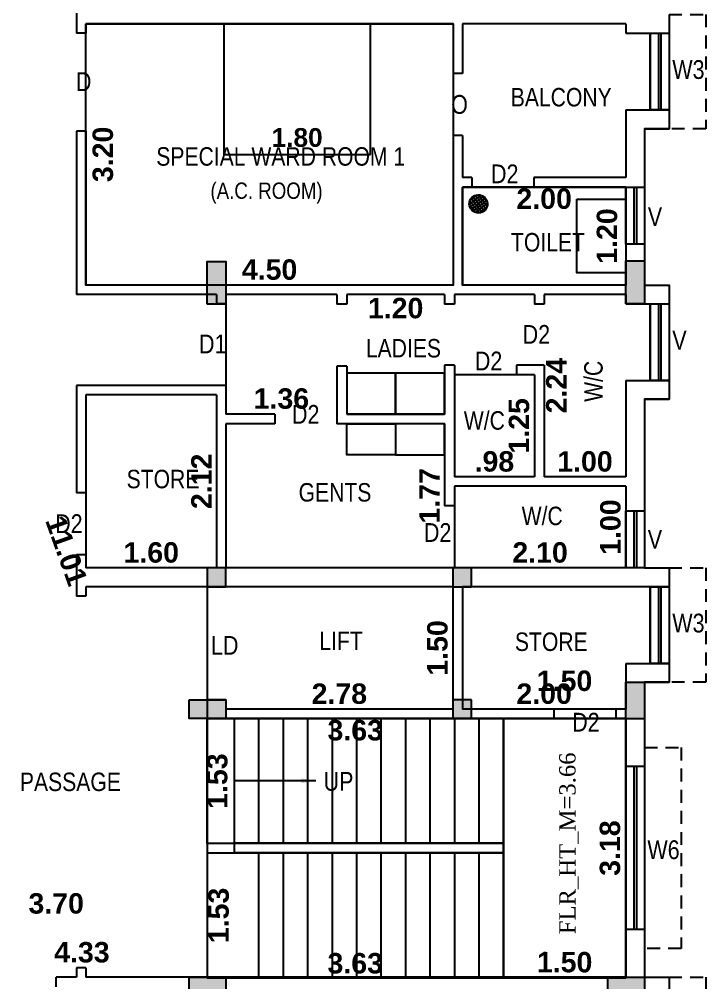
# Model space of a CAD drawing. Header units: metres. Extents: x 1336 to 1656, y -163 to -53.
# Drawn here: x 1516.87 to 1525.29, y -138.79 to -126.99 of the extents above; entities that cross this region are included whole.
import ezdxf

# ---------------------------------------------------------------- set-up
doc = ezdxf.new("R2010")
doc.units = ezdxf.units.M
doc.header["$PDMODE"] = 3
doc.header["$PDSIZE"] = -15
doc.linetypes.add('HIDDEN', pattern=[9.525, 6.35, -3.175])
for name, color, linetype in [('.', 7, 'Continuous'), ('BLK_1_FLR_2_BLT_UP_AREA', 12, 'Continuous'), ('BLK_1_FLR_2_EXIT_WIDTH_DOOR', 7, 'Continuous'), ('BLK_1_FLR_2_REGULAR_ROOM_15', 7, 'Continuous'), ('BLK_1_FLR_2_ROOF_AREA', 54, 'Continuous'), ('BLK_1_FLR_2_ROOM_15_LIGHT_VENTILATION_1', 7, 'Continuous'), ('BLK_1_FLR_2_STAIR_1', 1, 'Continuous'), ('BLK_1_FLR_2_STAIR_1_FLIGHT_1', 7, 'Continuous'), ('BLK_1_FLR_2_STAIR_1_FLIGHT_2', 7, 'Continuous'), ('BLK_1_FLR_2_STAIR_1_LANDING_1', 1, 'Continuous'), ('BLK_1_FLR_2_WASH', 60, 'Continuous'), ('BLK_1_FLR_2_WC_BATH', 3, 'Continuous'), ('DIST_EXIT', 7, 'Continuous'), ('TOILET_VENTILATION', 7, 'Continuous')]:
    doc.layers.add(name, color=color, linetype=linetype)
doc.styles.add('Ar Bold', font='arialbd.ttf')
doc.styles.get("Standard").update_dxf_attribs({"font": 'times.ttf'})
doc.styles.add('style5', font='swissc.ttf')
doc.dimstyles.new('Copy(5) of Standard', dxfattribs={"dimtxt": 0.23, "dimasz": 0.18, "dimexe": 0.18, "dimexo": 0.0625, "dimgap": 0.09, "dimtad": 0, "dimtih": 1, "dimtoh": 1, "dimzin": 0, "dimdsep": 46, "dimtxsty": 'Standard', "dimcen": 0.09, "dimadec": 0, "dimazin": 0, "dimtfac": 1, "dimtofl": 0, "dimtmove": 0, "dimatfit": 3, "dimfxl": 0, "dimtolj": 1, "dimtzin": 0, "dimarcsym": 0})
doc.dimstyles.new('~dimensions', dxfattribs={"dimtxt": 0.25, "dimasz": 0.17, "dimexe": 0.05, "dimexo": 0.0625, "dimgap": 0.06, "dimtad": 1, "dimzin": 4, "dimdsep": 46, "dimtxsty": 'Ar Bold', "dimcen": 0.09, "dimse1": 1, "dimse2": 1, "dimsd1": 1, "dimsd2": 1, "dimclrt": 71, "dimadec": 0, "dimazin": 0, "dimtfac": 1, "dimtix": 1, "dimtofl": 0, "dimtmove": 2, "dimatfit": 3, "dimfxl": 0, "dimtolj": 1, "dimtzin": 0, "dimarcsym": 0})
pattern_1 = [(38.805684, (37.01674, -256.677395), (-0.0198971256, 0.02474200664), []), (128.805684, (37.01674, -256.677395), (-0.02474200664, -0.0198971256), [])]

# ---------------------------------------------------------------- blocks, each defined once
blk = doc.blocks.new('*D1253')
at = {"layer": 'Defpoints', "color": 0}
for p in [(1519.406, -135.444), (1522.186, -135.444), (1522.186, -135.444)]:
    blk.add_point(p, dxfattribs=at)
at = {"color": 71, "insert": (1520.796, -135.256), "char_height": 0.25, "attachment_point": 5, "style": 'Ar Bold'}
blk.add_mtext('\\A1;2.78', dxfattribs=at)
blk = doc.blocks.new('*D1254')
at = {"layer": 'Defpoints', "color": 0}
for p in [(1522.186, -133.944), (1522.186, -133.944), (1522.186, -135.444)]:
    blk.add_point(p, dxfattribs=at)
at = {"color": 71, "insert": (1521.999, -134.694), "char_height": 0.25, "attachment_point": 5, "rotation": 90, "style": 'Ar Bold'}
blk.add_mtext('\\A1;1.50', dxfattribs=at)
blk = doc.blocks.new('*D1255')
at = {"layer": 'Defpoints', "color": 0}
for p in [(1522.306, -135.444), (1524.306, -135.444), (1524.306, -135.444)]:
    blk.add_point(p, dxfattribs=at)
at = {"color": 71, "insert": (1523.306, -135.256), "char_height": 0.25, "attachment_point": 5, "style": 'Ar Bold'}
blk.add_mtext('\\A1;2.00', dxfattribs=at)
blk = doc.blocks.new('*D1256')
at = {"layer": 'Defpoints', "color": 0}
for p in [(1522.206, -133.714), (1524.306, -133.714), (1524.306, -133.714)]:
    blk.add_point(p, dxfattribs=at)
at = {"color": 71, "insert": (1523.256, -133.526), "char_height": 0.25, "attachment_point": 5, "style": 'Ar Bold'}
blk.add_mtext('\\A1;2.10', dxfattribs=at)
blk = doc.blocks.new('*D1257')
at = {"layer": 'Defpoints', "color": 0}
for p in [(1522.086, -131.949), (1522.086, -133.714), (1522.086, -133.714)]:
    blk.add_point(p, dxfattribs=at)
at = {"color": 71, "insert": (1521.901, -132.831), "char_height": 0.25, "attachment_point": 5, "rotation": 90, "style": 'Ar Bold'}
blk.add_mtext('\\A1;1.77', dxfattribs=at)
blk = doc.blocks.new('*D1258')
at = {"layer": 'Defpoints', "color": 0}
for p in [(1522.206, -132.599), (1523.186, -132.599), (1523.186, -132.599)]:
    blk.add_point(p, dxfattribs=at)
at = {"color": 71, "insert": (1522.696, -132.411), "char_height": 0.25, "attachment_point": 5, "style": 'Ar Bold'}
blk.add_mtext('\\A1;.98', dxfattribs=at)
blk = doc.blocks.new('*D1259')
at = {"layer": 'Defpoints', "color": 0}
for p in [(1523.186, -131.349), (1523.186, -131.349), (1523.186, -132.599)]:
    blk.add_point(p, dxfattribs=at)
at = {"color": 71, "insert": (1522.999, -131.974), "char_height": 0.25, "attachment_point": 5, "rotation": 90, "style": 'Ar Bold'}
blk.add_mtext('\\A1;1.25', dxfattribs=at)
blk = doc.blocks.new('*D1260')
at = {"layer": 'Defpoints', "color": 0}
for p in [(1523.306, -132.599), (1524.306, -132.599), (1524.306, -132.599)]:
    blk.add_point(p, dxfattribs=at)
at = {"color": 71, "insert": (1523.806, -132.411), "char_height": 0.25, "attachment_point": 5, "style": 'Ar Bold'}
blk.add_mtext('\\A1;1.00', dxfattribs=at)
blk = doc.blocks.new('*D1261')
at = {"layer": 'Defpoints', "color": 0}
for p in [(1523.306, -130.364), (1523.641, -130.364), (1523.306, -132.599)]:
    blk.add_point(p, dxfattribs=at)
at = {"color": 71, "insert": (1523.455, -131.481), "char_height": 0.25, "attachment_point": 5, "rotation": 90, "style": 'Ar Bold'}
blk.add_mtext('\\A1;2.24', dxfattribs=at)
blk = doc.blocks.new('*D1262')
at = {"layer": 'Defpoints', "color": 0}
for p in [(1520.886, -130.72), (1522.086, -130.72), (1522.086, -130.72)]:
    blk.add_point(p, dxfattribs=at)
at = {"color": 71, "insert": (1521.486, -130.533), "char_height": 0.25, "attachment_point": 5, "style": 'Ar Bold'}
blk.add_mtext('\\A1;1.20', dxfattribs=at)
blk = doc.blocks.new('*D1263')
at = {"layer": 'Defpoints', "color": 0}
for p in [(1519.406, -131.829), (1520.766, -131.829), (1520.766, -131.829)]:
    blk.add_point(p, dxfattribs=at)
at = {"color": 71, "insert": (1520.086, -131.641), "char_height": 0.25, "attachment_point": 5, "style": 'Ar Bold'}
blk.add_mtext('\\A1;1.36', dxfattribs=at)
blk = doc.blocks.new('*D1264')
at = {"layer": 'Defpoints', "color": 0}
for p in [(1517.691, -130.249), (1522.191, -130.249), (1522.191, -130.249)]:
    blk.add_point(p, dxfattribs=at)
at = {"color": 71, "insert": (1519.941, -130.061), "char_height": 0.25, "attachment_point": 5, "style": 'Ar Bold'}
blk.add_mtext('\\A1;4.50', dxfattribs=at)
blk = doc.blocks.new('*D1266')
at = {"layer": 'Defpoints', "color": 0}
for p in [(1517.691, -127.049), (1518.087, -127.049), (1517.691, -130.249)]:
    blk.add_point(p, dxfattribs=at)
at = {"color": 71, "insert": (1517.899, -128.649), "char_height": 0.25, "attachment_point": 5, "rotation": 90, "style": 'Ar Bold'}
blk.add_mtext('\\A1;3.20', dxfattribs=at)
blk = doc.blocks.new('*D1268')
at = {"layer": 'Defpoints', "color": 0}
for p in [(1522.306, -129.049), (1524.306, -129.049), (1524.306, -129.381)]:
    blk.add_point(p, dxfattribs=at)
at = {"color": 71, "insert": (1523.306, -129.193), "char_height": 0.25, "attachment_point": 5, "style": 'Ar Bold'}
blk.add_mtext('\\A1;2.00', dxfattribs=at)
blk = doc.blocks.new('*D1333')
at = {"layer": 'Defpoints', "color": 0}
for p in [(1517.691, -133.714), (1519.291, -133.714), (1519.291, -133.714)]:
    blk.add_point(p, dxfattribs=at)
at = {"color": 71, "insert": (1518.491, -133.526), "char_height": 0.25, "attachment_point": 5, "style": 'Ar Bold'}
blk.add_mtext('\\A1;1.60', dxfattribs=at)
blk = doc.blocks.new('*D1334')
at = {"layer": 'Defpoints', "color": 0}
for p in [(1519.291, -131.594), (1519.291, -131.594), (1519.291, -133.714)]:
    blk.add_point(p, dxfattribs=at)
at = {"color": 71, "insert": (1519.106, -132.654), "char_height": 0.25, "attachment_point": 5, "rotation": 90, "style": 'Ar Bold'}
blk.add_mtext('\\A1;2.12', dxfattribs=at)
blk = doc.blocks.new('*D1335')
at = {"layer": 'Defpoints', "color": 0}
for p in [(1519.806, -138.611), (1515.476, -138.729), (1519.806, -138.729)]:
    blk.add_point(p, dxfattribs=at)
at = {"color": 71, "insert": (1517.641, -138.423), "char_height": 0.25, "attachment_point": 5, "style": 'Ar Bold'}
blk.add_mtext('\\A1;4.33', dxfattribs=at)
blk = doc.blocks.new('*D797')
at = {"layer": 'Defpoints', "color": 0}
for p in [(1524.306, -132.714), (1524.306, -133.714), (1524.306, -133.714)]:
    blk.add_point(p, dxfattribs=at)
at = {"color": 71, "insert": (1524.119, -133.214), "char_height": 0.25, "attachment_point": 5, "rotation": 90, "style": 'Ar Bold'}
blk.add_mtext('\\A1;1.00', dxfattribs=at)
blk = doc.blocks.new('*D798')
at = {"layer": 'Defpoints', "color": 0}
for p in [(1524.306, -129.049), (1524.264, -130.249), (1524.306, -130.249)]:
    blk.add_point(p, dxfattribs=at)
at = {"color": 71, "insert": (1524.077, -129.649), "char_height": 0.25, "attachment_point": 5, "rotation": 90, "style": 'Ar Bold'}
blk.add_mtext('\\A1;1.20', dxfattribs=at)
blk = doc.blocks.new('*D854')
at = {"layer": 'Defpoints', "color": 0}
for p in [(1522.806, -135.892), (1519.176, -136.192), (1522.806, -136.192)]:
    blk.add_point(p, dxfattribs=at)
at = {"layer": 'BLK_1_FLR_2_STAIR_1_FLIGHT_1', "color": 0, "insert": (1520.991, -135.704), "char_height": 0.25, "attachment_point": 5, "style": 'Ar Bold'}
blk.add_mtext('\\A1;3.63', dxfattribs=at)
blk = doc.blocks.new('*D855')
at = {"layer": 'Defpoints', "color": 0}
for p in [(1519.694, -135.564), (1519.488, -137.089), (1519.694, -137.089)]:
    blk.add_point(p, dxfattribs=at)
at = {"layer": 'BLK_1_FLR_2_STAIR_1_FLIGHT_1', "color": 0, "insert": (1519.301, -136.326), "char_height": 0.25, "attachment_point": 5, "rotation": 90, "style": 'Ar Bold'}
blk.add_mtext('\\A1;1.53', dxfattribs=at)
blk = doc.blocks.new('*D856')
at = {"layer": 'Defpoints', "color": 0}
for p in [(1519.176, -138.396), (1522.806, -138.396), (1522.806, -138.746)]:
    blk.add_point(p, dxfattribs=at)
at = {"layer": 'BLK_1_FLR_2_STAIR_1_FLIGHT_2', "color": 0, "insert": (1520.991, -138.558), "char_height": 0.25, "attachment_point": 5, "style": 'Ar Bold'}
blk.add_mtext('\\A1;3.63', dxfattribs=at)
blk = doc.blocks.new('*D857')
at = {"layer": 'Defpoints', "color": 0}
for p in [(1519.506, -137.209), (1519.717, -137.209), (1519.717, -138.734)]:
    blk.add_point(p, dxfattribs=at)
at = {"layer": 'BLK_1_FLR_2_STAIR_1_FLIGHT_2', "color": 0, "insert": (1519.318, -137.971), "char_height": 0.25, "attachment_point": 5, "rotation": 90, "style": 'Ar Bold'}
blk.add_mtext('\\A1;1.53', dxfattribs=at)
blk = doc.blocks.new('*D858')
at = {"layer": 'Defpoints', "color": 0}
for p in [(1524.306, -135.285), (1522.806, -135.564), (1524.306, -135.559)]:
    blk.add_point(p, dxfattribs=at)
at = {"layer": 'BLK_1_FLR_2_STAIR_1_LANDING_1', "color": 71, "insert": (1523.556, -135.098), "char_height": 0.25, "attachment_point": 5, "style": 'Ar Bold'}
blk.add_mtext('\\A1;1.50', dxfattribs=at)
blk = doc.blocks.new('*D859')
at = {"layer": 'Defpoints', "color": 0}
for p in [(1523.135, -135.559), (1523.135, -138.734), (1524.302, -138.734)]:
    blk.add_point(p, dxfattribs=at)
at = {"layer": 'BLK_1_FLR_2_STAIR_1_LANDING_1', "color": 71, "insert": (1524.114, -137.146), "char_height": 0.25, "attachment_point": 5, "rotation": 90, "style": 'Ar Bold'}
blk.add_mtext('\\A1;3.18', dxfattribs=at)
blk = doc.blocks.new('*D866')
at = {"layer": 'Defpoints', "color": 0}
for p in [(1515.476, -138.013), (1515.476, -138.729), (1519.176, -138.729)]:
    blk.add_point(p, dxfattribs=at)
at = {"layer": 'DIST_EXIT', "color": 71, "insert": (1517.326, -137.825), "char_height": 0.25, "attachment_point": 5, "style": 'Ar Bold'}
blk.add_mtext('\\A1;3.70', dxfattribs=at)
blk = doc.blocks.new('*D870')
at = {"layer": 'Defpoints', "color": 0}
for p in [(1515.425, -128.382), (1515.476, -128.364), (1519.176, -138.734)]:
    blk.add_point(p, dxfattribs=at)
at = {"layer": 'BLK_1_FLR_2_EXIT_WIDTH_DOOR', "insert": (1517.452, -133.504), "char_height": 0.25, "attachment_point": 5, "rotation": 289.6363, "style": 'Ar Bold'}
blk.add_mtext('\\A1;11.01', dxfattribs=at)
blk = doc.blocks.new('*D872')
at = {"layer": 'Defpoints', "color": 0}
for p in [(1522.806, -138.729), (1524.306, -138.734), (1524.306, -138.734)]:
    blk.add_point(p, dxfattribs=at)
at = {"layer": 'BLK_1_FLR_2_STAIR_1_LANDING_1', "color": 0, "insert": (1523.557, -138.544), "char_height": 0.25, "attachment_point": 5, "rotation": 359.809, "style": 'Ar Bold'}
blk.add_mtext('\\A1;1.50', dxfattribs=at)

msp = doc.modelspace()

# ---------------------------------------------------------------- hatches: boundary and pattern name
at = {"layer": '.'}
h = msp.add_hatch(color=256, dxfattribs=at)
h.dxf.hatch_style = 1
h.paths.add_polyline_path([(1519.4062, -129.9588), (1519.1762, -129.9588), (1519.1762, -130.4838), (1519.4062, -130.4838)])
h = msp.add_hatch(color=256, dxfattribs=at)
h.dxf.hatch_style = 1
h.paths.add_polyline_path([(1524.5362, -129.9538), (1524.3062, -129.9538), (1524.3062, -130.4788), (1524.5362, -130.4788)])
h = msp.add_hatch(color=256, dxfattribs=at)
h.dxf.hatch_style = 1
h.paths.add_polyline_path([(1519.4062, -133.7138), (1519.1762, -133.7138), (1519.1762, -133.9438), (1519.4062, -133.9438)])
h = msp.add_hatch(color=256, dxfattribs=at)
h.dxf.hatch_style = 1
h.paths.add_polyline_path([(1522.4162, -133.7138), (1522.1862, -133.7138), (1522.1862, -133.9438), (1522.4162, -133.9438)])
h = msp.add_hatch(color=256, dxfattribs=at)
h.dxf.hatch_style = 1
h.paths.add_polyline_path([(1524.5362, -135.1138), (1524.3062, -135.1138), (1524.3062, -135.5638), (1524.5362, -135.5638)])
h = msp.add_hatch(color=256, dxfattribs=at)
h.dxf.hatch_style = 1
h.paths.add_polyline_path([(1518.9562, -135.3288), (1518.9562, -135.5588), (1519.4062, -135.5588), (1519.4062, -135.3288)])
h = msp.add_hatch(color=256, dxfattribs=at)
h.dxf.hatch_style = 1
h.paths.add_polyline_path([(1522.4162, -135.3288), (1522.1862, -135.3288), (1522.1862, -135.5588), (1522.4162, -135.5588)])
h = msp.add_hatch(color=256, dxfattribs=at)
h.dxf.hatch_style = 1
h.paths.add_polyline_path([(1518.9562, -138.7288), (1518.9562, -138.9588), (1519.4062, -138.9588), (1519.4062, -138.7288)])
h = msp.add_hatch(color=256, dxfattribs=at)
h.dxf.hatch_style = 1
h.paths.add_polyline_path([(1524.0862, -138.7288), (1524.0862, -138.9588), (1524.5362, -138.9588), (1524.5362, -138.7288)])
at = {"layer": 'BLK_1_FLR_2_WASH'}
h = msp.add_hatch(dxfattribs=at)
h.set_pattern_fill('ANSI37', color=60, scale=0.01, angle=-6.19432)
h.set_pattern_definition(pattern_1)
edge = h.paths.add_edge_path()
edge.add_arc((1522.5003, -129.2553), 0.1112, 11.71868, 371.71868)
h.paths.add_polyline_path([(1522.4786, -129.2168), (1522.6112, -129.2468), (1522.4629, -129.2135), (1522.4788, -129.2175)], flags=16)
h = msp.add_hatch(dxfattribs=at)
h.set_pattern_fill('ANSI37', color=60, scale=0.01, angle=-6.19432)
h.set_pattern_definition(pattern_1)
edge = h.paths.add_edge_path()
edge.add_arc((1522.5003, -129.2553), 0.1112, 11.71868, 371.71868)
h.paths.add_polyline_path([(1522.4786, -129.2168), (1522.6112, -129.2468), (1522.4629, -129.2135), (1522.4788, -129.2175)], flags=16)

# ---------------------------------------------------------------- linework, layer by layer
at = {"color": 1}
for p, q in [((1517.5762, -125.0488), (1517.5762, -127.1638)), ((1524.8362, -126.9338), (1524.8362, -127.1638)), ((1522.1912, -127.0488), (1517.6912, -127.0488)), ((1517.6912, -127.0488), (1517.6912, -127.1638)), ((1522.1912, -127.0488), (1522.1912, -127.6588)), ((1524.3062, -127.0488), (1522.3062, -127.0488)), ((1522.3062, -127.0488), (1522.3062, -127.6588)), ((1524.3062, -127.0488), (1524.3062, -127.1638)), ((1517.6912, -127.1638), (1517.5762, -127.1638)), ((1524.3062, -127.1638), (1524.8362, -127.1638)), ((1522.3062, -127.6588), (1522.1912, -127.6588)), ((1524.3062, -128.1038), (1524.3062, -128.9338)), ((1524.3062, -128.1038), (1524.8362, -128.1038)), ((1524.8362, -128.1038), (1524.8362, -128.3338)), ((1517.5762, -128.3638), (1517.5762, -130.3638)), ((1517.6912, -128.3638), (1517.5762, -128.3638)), ((1517.6912, -128.3638), (1517.6912, -130.2488)), ((1524.5362, -128.3338), (1524.5362, -130.2488)), ((1524.5362, -128.3338), (1524.8362, -128.3338)), ((1522.1912, -128.4188), (1522.1912, -130.2488)), ((1522.3062, -128.4188), (1522.1912, -128.4188)), ((1522.3062, -128.4188), (1522.3062, -128.9338)), ((1522.4212, -128.9338), (1522.3062, -128.9338)), ((1522.4212, -128.9338), (1522.4212, -129.0488)), ((1524.3062, -128.9338), (1523.1812, -128.9338)), ((1523.1812, -128.9338), (1523.1812, -129.0488)), ((1522.3062, -129.0488), (1522.3062, -130.2488)), ((1524.3062, -129.0488), (1522.3062, -129.0488)), ((1524.3062, -129.0488), (1524.3062, -130.2488)), ((1522.1912, -130.2488), (1517.6912, -130.2488)), ((1524.3062, -130.2488), (1522.3062, -130.2488)), ((1524.5362, -130.2488), (1524.8362, -130.2488)), ((1524.8362, -130.2488), (1524.8362, -130.4788)), ((1519.2912, -130.3638), (1517.5762, -130.3638)), ((1519.2912, -130.3638), (1519.2912, -130.4788)), ((1520.7662, -130.3638), (1519.4062, -130.3638)), ((1519.4062, -130.3638), (1519.4062, -130.4788)), ((1520.7662, -130.3638), (1520.7662, -130.4838)), ((1522.0862, -130.3638), (1520.8862, -130.3638)), ((1520.8862, -130.3638), (1520.8862, -130.4838)), ((1522.0862, -130.3638), (1522.0862, -130.4838)), ((1523.1862, -130.3638), (1522.2062, -130.3638)), ((1522.2062, -130.3638), (1522.2062, -130.4838)), ((1523.1862, -130.3638), (1523.1862, -130.4838)), ((1524.3062, -130.3638), (1523.3062, -130.3638)), ((1523.3062, -130.3638), (1523.3062, -130.4838)), ((1524.3062, -130.3638), (1524.3062, -130.4788)), ((1519.4062, -130.4788), (1519.2912, -130.4788)), ((1519.4062, -130.4788), (1519.4062, -131.8288)), ((1520.8862, -130.4838), (1520.7662, -130.4838)), ((1522.2062, -130.4838), (1522.0862, -130.4838)), ((1523.3062, -130.4838), (1523.1862, -130.4838)), ((1524.3062, -130.4788), (1524.8362, -130.4788)), ((1520.7662, -131.2438), (1520.7662, -131.9488)), ((1520.8862, -131.2438), (1520.7662, -131.2438)), ((1520.8862, -131.2438), (1520.8862, -131.8288)), ((1522.0862, -131.2288), (1522.0862, -131.8288)), ((1522.2062, -131.2288), (1522.0862, -131.2288)), ((1522.2062, -131.2288), (1522.2062, -132.5988)), ((1523.3062, -131.2288), (1522.9662, -131.2288)), ((1522.9662, -131.2288), (1522.9662, -131.3488)), ((1523.3062, -131.2288), (1523.3062, -132.5988)), ((1523.1862, -131.3488), (1522.2062, -131.3488)), ((1523.1862, -131.3488), (1523.1862, -132.5988)), ((1524.3062, -131.4188), (1524.3062, -132.5988)), ((1524.3062, -131.4188), (1524.8362, -131.4188)), ((1524.8362, -131.4188), (1524.8362, -131.6488)), ((1517.5762, -131.4788), (1517.5762, -132.7938)), ((1519.4062, -131.4788), (1517.5762, -131.4788)), ((1517.6912, -131.5938), (1517.6912, -132.7938)), ((1519.2912, -131.5938), (1517.6912, -131.5938)), ((1519.2912, -131.5938), (1519.2912, -133.7138)), ((1524.5362, -131.6488), (1524.5362, -133.7138)), ((1524.5362, -131.6488), (1524.8362, -131.6488)), ((1520.0062, -131.8288), (1519.4062, -131.8288)), ((1520.0062, -131.8288), (1520.0062, -131.9488)), ((1522.0862, -131.8288), (1520.8862, -131.8288)), ((1520.0062, -131.9488), (1519.4062, -131.9488)), ((1519.4062, -131.9488), (1519.4062, -133.7138)), ((1519.4062, -131.9488), (1519.4062, -133.7138)), ((1522.0862, -131.9488), (1520.7662, -131.9488)), ((1522.0862, -131.9488), (1522.0862, -132.9538)), ((1523.1862, -132.5988), (1522.2062, -132.5988)), ((1524.3062, -132.5988), (1523.3062, -132.5988)), ((1524.3062, -132.7138), (1522.2062, -132.7138)), ((1522.2062, -132.7138), (1522.2062, -133.7138)), ((1524.3062, -132.7138), (1524.3062, -133.7138)), ((1517.6912, -132.7938), (1517.5762, -132.7938)), ((1517.6912, -132.7938), (1517.6912, -133.7138)), ((1522.2062, -132.9538), (1522.0862, -132.9538)), ((1517.5762, -133.5538), (1517.5762, -134.0588)), ((1517.6912, -133.5538), (1517.5762, -133.5538)), ((1519.2912, -133.7138), (1517.6912, -133.7138)), ((1524.3062, -133.7138), (1519.4062, -133.7138)), ((1524.5362, -133.7138), (1524.8362, -133.7138)), ((1524.8362, -133.7138), (1524.8362, -133.9438)), ((1517.6912, -134.0588), (1517.5762, -134.0588)), ((1522.1862, -133.9438), (1517.6912, -133.9438)), ((1517.6912, -133.9438), (1517.6912, -134.0588)), ((1519.1762, -133.9438), (1519.1762, -135.5588)), ((1522.1862, -133.9438), (1522.1862, -135.4438)), ((1524.3062, -133.9438), (1522.3062, -133.9438)), ((1522.3062, -133.9438), (1522.3062, -135.4438)), ((1524.8362, -133.9438), (1524.3062, -133.9438)), ((1524.3062, -134.8838), (1524.3062, -135.4438)), ((1524.3062, -134.8838), (1524.8362, -134.8838)), ((1524.8362, -134.8838), (1524.8362, -135.1138)), ((1524.5362, -135.1138), (1524.5362, -138.7288)), ((1524.5362, -135.1138), (1524.8362, -135.1138)), ((1519.4062, -135.3288), (1519.1762, -135.3288)), ((1519.4062, -135.3288), (1519.4062, -135.4438)), ((1522.1862, -135.4438), (1519.4062, -135.4438)), ((1524.3062, -135.4438), (1522.3062, -135.4438)), ((1523.4262, -135.4438), (1523.4262, -135.5588)), ((1524.1862, -135.4438), (1524.1862, -135.5588)), ((1523.4262, -135.5588), (1519.1762, -135.5588)), ((1524.3062, -135.5588), (1524.1862, -135.5588)), ((1524.3062, -135.5588), (1524.3062, -138.7288)), ((1517.5762, -138.6138), (1517.5762, -138.7288)), ((1517.6912, -138.6138), (1517.5762, -138.6138)), ((1517.6912, -138.6138), (1517.6912, -138.7288)), ((1517.5762, -138.7288), (1517.3262, -138.7288)), ((1517.3262, -138.8438), (1517.3262, -138.7288)), ((1524.3062, -138.7288), (1517.6912, -138.7288)), ((1519.4062, -138.7288), (1519.4062, -138.9588)), ((1524.5362, -138.7288), (1524.8362, -138.7288)), ((1524.8362, -138.7288), (1524.8362, -138.9588))]:
    msp.add_line(p, q, dxfattribs=at)
at = {"color": 4}
for p, q in [((1524.6062, -127.1638), (1524.6062, -128.1038)), ((1524.7062, -127.1638), (1524.7062, -128.1038)), ((1524.7362, -127.1638), (1524.7362, -128.1038)), ((1524.6062, -130.4788), (1524.6062, -131.4188)), ((1524.6062, -133.9438), (1524.6062, -134.8838)), ((1524.7062, -133.9438), (1524.7062, -134.8838)), ((1524.7362, -133.9438), (1524.7362, -134.8838)), ((1524.4062, -136.1438), (1524.4062, -138.1438)), ((1524.4362, -136.1438), (1524.4362, -138.1438))]:
    msp.add_line(p, q, dxfattribs=at)
at = {"color": 4, "linetype": 'HIDDEN', "ltscale": 0.8}
for p, q in [((1524.4062, -129.0488), (1524.4062, -129.7488)), ((1524.4362, -129.0488), (1524.4362, -129.7488)), ((1524.7062, -130.4788), (1524.7062, -131.4188)), ((1524.7362, -130.4788), (1524.7362, -131.4188)), ((1524.4062, -133.0138), (1524.4062, -133.7138)), ((1524.4362, -133.0138), (1524.4362, -133.7138))]:
    msp.add_line(p, q, dxfattribs=at)
at = {"linetype": 'HIDDEN'}
for p, q in [((1522.8062, -135.5588), (1522.8062, -137.2038)), ((1522.8062, -137.2038), (1522.8062, -138.7288))]:
    msp.add_line(p, q, dxfattribs=at)
for p, q in [((1522.8062, -137.0838), (1519.5062, -137.0838)), ((1522.8062, -137.2038), (1519.5062, -137.2038))]:
    msp.add_line(p, q)
at = {"color": 4, "linetype": 'HIDDEN', "ltscale": 0.025}
for points in [[(1524.8362, -126.9338), (1525.2862, -126.9338), (1525.2862, -128.3238), (1525.2862, -128.3338), (1524.8362, -128.3338)], [(1524.8362, -133.7138), (1525.2862, -133.7138), (1525.2862, -135.1038), (1525.2862, -135.1138), (1524.8362, -135.1138)], [(1524.5362, -135.9138), (1524.9862, -135.9138), (1524.9862, -138.3638), (1524.9862, -138.3738), (1524.5362, -138.3738)], [(1524.8362, -138.7288), (1525.2862, -138.7288), (1525.2862, -140.1188), (1525.2862, -140.1288), (1524.8362, -140.1288)]]:
    msp.add_lwpolyline(points, dxfattribs=at)
at = {"color": 4}
for points in [[(1524.8362, -127.1638), (1524.8362, -128.1038), (1524.6062, -128.1038), (1524.6062, -127.1638)], [(1524.5362, -129.0488), (1524.5362, -129.7488), (1524.3062, -129.7488), (1524.3062, -129.0488)], [(1524.8362, -130.4788), (1524.8362, -131.4188), (1524.6062, -131.4188), (1524.6062, -130.4788)], [(1524.5362, -133.0138), (1524.5362, -133.7138), (1524.3062, -133.7138), (1524.3062, -133.0138)], [(1524.8362, -133.9438), (1524.8362, -134.8838), (1524.6062, -134.8838), (1524.6062, -133.9438)], [(1524.5362, -136.1438), (1524.5362, -138.1438), (1524.3062, -138.1438), (1524.3062, -136.1438)]]:
    msp.add_lwpolyline(points, close=True, dxfattribs=at)
at = {"color": 1}
for points in [[(1519.1762, -130.4838), (1519.1762, -129.9588), (1519.4062, -129.9588), (1519.4062, -130.4838), (1519.1762, -130.4838)], [(1524.3062, -130.4788), (1524.3062, -129.9538), (1524.5362, -129.9538), (1524.5362, -130.4788), (1524.3062, -130.4788)], [(1524.3062, -135.1138), (1524.5362, -135.1138), (1524.5362, -135.5638), (1524.3062, -135.5638), (1524.3062, -135.1138)], [(1518.9562, -135.3288), (1519.4062, -135.3288), (1519.4062, -135.5588), (1518.9562, -135.5588), (1518.9562, -135.3288)], [(1518.9562, -138.7288), (1519.4062, -138.7288), (1519.4062, -138.9588), (1518.9562, -138.9588), (1518.9562, -138.7288)], [(1524.0862, -138.7288), (1524.5362, -138.7288), (1524.5362, -138.9588), (1524.0862, -138.9588), (1524.0862, -138.7288)]]:
    msp.add_lwpolyline(points, dxfattribs=at)
for points in [[(1519.4062, -133.7138), (1519.1762, -133.7138), (1519.1762, -133.9438), (1519.4062, -133.9438)], [(1522.4162, -133.7138), (1522.1862, -133.7138), (1522.1862, -133.9438), (1522.4162, -133.9438)], [(1522.4162, -135.3288), (1522.1862, -135.3288), (1522.1862, -135.5588), (1522.4162, -135.5588)]]:
    msp.add_lwpolyline(points, close=True)
at = {"layer": 'BLK_1_FLR_2_BLT_UP_AREA', "color": 12}
msp.add_lwpolyline([(1524.8362, -126.9338), (1524.8362, -128.3338), (1524.5362, -128.3338), (1524.5362, -130.2488), (1524.8362, -130.2488), (1524.8362, -131.6488), (1524.5362, -131.6488), (1524.5362, -133.7138), (1524.8362, -133.7138), (1524.8362, -135.1138), (1524.5362, -135.1138), (1524.5362, -138.7288), (1524.8362, -138.7288), (1524.8362, -140.1288), (1524.5362, -140.1288), (1524.5362, -143.6438), (1524.8362, -143.6438), (1524.8362, -145.0438), (1524.5362, -145.0438), (1524.5362, -148.2588)], dxfattribs=at)
at = {"layer": 'BLK_1_FLR_2_REGULAR_ROOM_15', "color": 2}
msp.add_lwpolyline([(1517.6912, -127.0488), (1522.1912, -127.0488), (1522.1912, -130.2488), (1517.6912, -130.2488)], close=True, dxfattribs=at)
at = {"layer": 'BLK_1_FLR_2_ROOF_AREA', "color": 54}
msp.add_lwpolyline([(1524.8362, -126.9338), (1524.8362, -128.3338), (1524.5362, -128.3338), (1524.5362, -130.2488), (1524.8362, -130.2488), (1524.8362, -131.6488), (1524.5362, -131.6488), (1524.5362, -133.7138), (1524.8362, -133.7138), (1524.8362, -135.1138), (1524.5362, -135.1138), (1524.5362, -138.7288), (1524.8362, -138.7288), (1524.8362, -140.1288), (1524.5362, -140.1288), (1524.5362, -143.6438), (1524.8362, -143.6438), (1524.8362, -145.0438), (1524.5362, -145.0438), (1524.5362, -148.2588)], dxfattribs=at)
at = {"layer": 'BLK_1_FLR_2_ROOM_15_LIGHT_VENTILATION_1', "color": 232}
msp.add_lwpolyline([(1521.1789, -128.6488), (1521.1789, -127.0488), (1519.3789, -127.0488), (1519.3789, -128.6488)], close=True, dxfattribs=at)
at = {"layer": 'BLK_1_FLR_2_STAIR_1'}
msp.add_lwpolyline([(1524.3062, -135.5588), (1519.1762, -135.5588), (1519.1762, -138.7338), (1524.3062, -138.7338)], close=True, dxfattribs=at)
at = {"layer": 'BLK_1_FLR_2_STAIR_1_FLIGHT_1', "color": 7}
for p, q in [((1519.5062, -135.5588), (1519.5062, -137.2038)), ((1519.8062, -135.5588), (1519.8062, -137.0838)), ((1520.1062, -135.5588), (1520.1062, -137.0838)), ((1520.4062, -135.5588), (1520.4062, -137.0838)), ((1520.7062, -135.5588), (1520.7062, -137.0838)), ((1521.0062, -135.5588), (1521.0062, -137.0838)), ((1521.3062, -135.5588), (1521.3062, -137.0838)), ((1521.6062, -135.5588), (1521.6062, -137.0838)), ((1521.9062, -135.5588), (1521.9062, -137.0838)), ((1522.2062, -135.5588), (1522.2062, -137.0838)), ((1522.5062, -135.5588), (1522.5062, -137.0838))]:
    msp.add_line(p, q, dxfattribs=at)
msp.add_lwpolyline([(1519.1762, -135.5588), (1522.8062, -135.5588), (1522.8062, -137.0888), (1519.1762, -137.0888)], close=True, dxfattribs=at)
at = {"layer": 'BLK_1_FLR_2_STAIR_1_FLIGHT_2', "color": 7}
for p, q in [((1519.8062, -137.2038), (1519.8062, -138.7288)), ((1520.1062, -137.2038), (1520.1062, -138.7288)), ((1520.4062, -137.2038), (1520.4062, -138.7288)), ((1520.7062, -137.2038), (1520.7062, -138.7288)), ((1521.0062, -137.2038), (1521.0062, -138.7288)), ((1521.3062, -137.2038), (1521.3062, -138.7288)), ((1521.6062, -137.2038), (1521.6062, -138.7288)), ((1521.9062, -137.2038), (1521.9062, -138.7288)), ((1522.2062, -137.2038), (1522.2062, -138.7288)), ((1522.5062, -137.2038), (1522.5062, -138.7288))]:
    msp.add_line(p, q, dxfattribs=at)
msp.add_lwpolyline([(1522.8062, -137.2088), (1519.1762, -137.2088), (1519.1762, -138.7338), (1522.8062, -138.7338)], close=True, dxfattribs=at)
at = {"layer": 'BLK_1_FLR_2_STAIR_1_LANDING_1', "color": 7}
msp.add_lwpolyline([(1522.8062, -135.5588), (1524.3062, -135.5588), (1524.3062, -138.7338), (1522.8062, -138.7338)], close=True, dxfattribs=at)
at = {"layer": 'BLK_1_FLR_2_WASH', "color": 60}
msp.add_lwpolyline([(1522.4385, -129.3478, -2.3481205), (1522.5951, -129.3134, -0.4258725), (1522.4385, -129.3478, 3.3899462)], format="xyb", dxfattribs=at)
msp.add_lwpolyline([(1522.4385, -129.3478, -2.3481205), (1522.5951, -129.3134, -0.4258725), (1522.4385, -129.3478, 3.3899462)], format="xyb", dxfattribs=at)
at = {"layer": 'BLK_1_FLR_2_WASH', "color": 55}
for points in [[(1520.8862, -131.8288), (1521.4862, -131.8288), (1521.4862, -131.3288), (1520.8862, -131.3288)], [(1521.4862, -131.8288), (1522.0862, -131.8288), (1522.0862, -131.3288), (1521.4862, -131.3288)], [(1521.4862, -132.3288), (1520.8862, -132.3288), (1520.8862, -131.9488), (1521.4862, -131.9488)], [(1521.4862, -132.3288), (1522.0862, -132.3288), (1522.0862, -131.9488), (1521.4862, -131.9488)]]:
    msp.add_lwpolyline(points, close=True, dxfattribs=at)
at = {"layer": 'BLK_1_FLR_2_WC_BATH', "color": 3}
msp.add_lwpolyline([(1522.3062, -129.0488), (1524.3062, -129.0488), (1524.3062, -130.2488), (1522.3062, -130.2488)], close=True, dxfattribs=at)
at = {"layer": 'TOILET_VENTILATION', "color": 6}
msp.add_lwpolyline([(1523.7062, -129.1988), (1524.3062, -129.1988), (1524.3062, -130.0988), (1523.7062, -130.0988)], close=True, dxfattribs=at)

# ---------------------------------------------------------------- texts
at = {"style": 'style5'}
for s, height, p in [('W3', 0.23, (1524.8763, -127.7246)), ('D', 0.23, (1517.5677, -127.8728)), ('O', 0.23, (1522.166, -128.1518)), ('D2', 0.23, (1522.6549, -129.0021)), ('(A.C. ROOM)', 0.2, (1519.2165, -129.1933)), ('V', 0.23, (1524.5766, -129.5262)), ('D2', 0.23, (1523.0423, -130.9691)), ('D1', 0.23, (1519.0764, -131.0859)), ('V', 0.23, (1524.8763, -131.0396)), ('D2', 0.23, (1522.4564, -131.2945)), ('D2', 0.23, (1520.2158, -131.9485)), ('D2', 0.23, (1517.3132, -133.287)), ('D2', 0.23, (1521.8324, -133.3956)), ('V', 0.23, (1524.5759, -133.479)), ('W3', 0.23, (1524.8763, -134.5046)), ('LD', 0.23, (1519.2232, -134.7777)), ('D2', 0.23, (1523.6493, -135.7186)), ('UP', 0.23, (1520.6029, -136.4438)), ('W6', 0.23, (1524.5714, -137.2811))]:
    msp.add_text(s, height=height, dxfattribs=at).set_placement(p)
at = {"color": 7, "style": 'style5'}
for s, height, p in [('BALCONY', 0.22606, (1522.8966, -128.0613)), ('SPECIAL WARD ROOM 1', 0.226059, (1518.5527, -128.787)), ('TOILET', 0.22606, (1522.8997, -129.8377)), ('LADIES ', 0.22606, (1521.1207, -131.1364)), ('W/C', 0.22606, (1522.3213, -132.0209)), ('STORE', 0.22606, (1518.1893, -132.7384)), ('GENTS', 0.22606, (1520.2969, -132.9012)), ('W/C', 0.22606, (1523.0305, -133.1901)), ('LIFT', 0.22606, (1520.5515, -134.7205)), ('STORE', 0.22606, (1522.9475, -134.7311)), ('PASSAGE', 0.22606, (1516.8812, -136.4471))]:
    msp.add_text(s, height=height, dxfattribs=at).set_placement(p)
msp.add_text('W/C', height=0.22606, rotation=90, dxfattribs=at).set_placement((1524.0228, -131.6801))
at = {"layer": 'BLK_1_FLR_2_ROOM_15_LIGHT_VENTILATION_1', "color": 232, "insert": (1520.2789, -128.4435), "char_height": 0.23, "attachment_point": 5, "style": 'Ar Bold'}
msp.add_mtext('\\A1;1.80', dxfattribs=at)
at = {"layer": 'BLK_1_FLR_2_STAIR_1', "linetype": 'Continuous', "insert": (1523.4905, -137.0877), "char_height": 0.200017, "width": 2.400202, "attachment_point": 2, "rotation": 90}
msp.add_mtext('FLR_HT_M=3.66', dxfattribs=at)

# ---------------------------------------------------------------- dimensions: what is measured, and where the dimension line sits
for p1, p2, distance, picture, middle in [((1517.6912, -130.2488), (1517.6912, -127.0488), -0.3957, '*D1266', (1517.8992, -128.6488)), ((1522.3062, -129.0488), (1524.3062, -129.0488), -0.3317, '*D1268', (1523.3062, -129.1929)), ((1517.6912, -130.2488), (1522.1912, -130.2488), 0, '*D1264', (1519.9412, -130.0612)), ((1520.8862, -130.7204), (1522.0862, -130.7204), 0, '*D1262', (1521.4862, -130.5327)), ((1523.3061847134, -132.5988175883), (1523.3061847134, -130.3638175883), -0.3344530863, '*D1261', (1523.4551262035, -131.4813175883)), ((1523.1862, -132.5988), (1523.1862, -131.3488), 0, '*D1259', (1522.9985, -131.9738)), ((1519.4062, -131.8288), (1520.7662, -131.8288), 0, '*D1263', (1520.0862, -131.6412)), ((1519.2912, -133.7138), (1519.2912, -131.5938), 0, '*D1334', (1519.1057, -132.6538)), ((1522.0861847134, -131.9488175883), (1522.0861847134, -133.7138175883), 0, '*D1257', (1521.9006731172, -132.8313175883)), ((1522.2062, -132.5988), (1523.1862, -132.5988), 0, '*D1258', (1522.6962, -132.4111)), ((1523.3062, -132.5988), (1524.3062, -132.5988), 0, '*D1260', (1523.8062, -132.4112)), ((1517.6912, -133.7138), (1519.2912, -133.7138), 0, '*D1333', (1518.4912, -133.5262)), ((1522.2062, -133.7138), (1524.3062, -133.7138), 0, '*D1256', (1523.2562, -133.5262)), ((1522.1862, -135.4438), (1522.1862, -133.9438), 0, '*D1254', (1521.9985, -134.6938)), ((1519.4062, -135.4438), (1522.1862, -135.4438), 0, '*D1253', (1520.7962, -135.2561)), ((1522.3062, -135.4438), (1524.3062, -135.4438), 0, '*D1255', (1523.3062, -135.2562)), ((1515.4762, -138.7288), (1519.8062, -138.7288), 0.1183, '*D1335', (1517.6412, -138.4229))]:
    dim = msp.add_aligned_dim(p1=p1, p2=p2, distance=distance, dimstyle='~dimensions')
    dim.commit()
    dim.dimension.update_dxf_attribs({"geometry": picture, "text_midpoint": middle})
for base, p1, p2, picture, middle in [((1524.2645, -130.2488), (1524.3062, -129.0488), (1524.3062, -130.2488), '*D798', (1524.0768, -129.6488)), ((1524.3062, -133.7138), (1524.3062, -132.7138), (1524.3062, -133.7138), '*D797', (1524.1185, -133.2138))]:
    dim = msp.add_linear_dim(base=base, p1=p1, p2=p2, angle=90, dimstyle='~dimensions')
    dim.commit()
    dim.dimension.update_dxf_attribs({"geometry": picture, "text_midpoint": middle})
at = {"layer": 'BLK_1_FLR_2_EXIT_WIDTH_DOOR', "color": 2}
dim = msp.add_aligned_dim(p1=(1519.1762, -138.7338), p2=(1515.4762, -128.3638), distance=0.0542, dimstyle='~dimensions', override={"dimclrt": 256}, dxfattribs=at)
dim.commit()
dim.dimension.update_dxf_attribs({"geometry": '*D870', "text_midpoint": (1517.4519, -133.504)})
at = {"layer": 'BLK_1_FLR_2_STAIR_1_FLIGHT_1', "color": 2}
dim = msp.add_linear_dim(base=(1519.4881545313, -137.0888175883), p1=(1519.6942146196, -135.5638175883), p2=(1519.6942146196, -137.0888175883), angle=90, dimstyle='~dimensions', override={"dimclrt": 0}, dxfattribs=at)
dim.commit()
dim.dimension.update_dxf_attribs({"geometry": '*D855', "text_midpoint": (1519.3005112844, -136.3263175883)})
at = {"layer": 'BLK_1_FLR_2_STAIR_1_FLIGHT_1', "color": 1}
dim = msp.add_linear_dim(base=(1522.8062, -135.8918), p1=(1519.1762, -136.1916), p2=(1522.8062, -136.1916), dimstyle='~dimensions', override={"dimclrt": 0}, dxfattribs=at)
dim.commit()
dim.dimension.update_dxf_attribs({"geometry": '*D854', "text_midpoint": (1520.9912, -135.7042)})
at = {"layer": 'BLK_1_FLR_2_STAIR_1_FLIGHT_2', "color": 2}
dim = msp.add_linear_dim(base=(1519.5060316834, -137.2088175883), p1=(1519.7170008148, -138.7338175883), p2=(1519.7170008148, -137.2088175883), angle=90, dimstyle='~dimensions', override={"dimclrt": 0}, dxfattribs=at)
dim.commit()
dim.dimension.update_dxf_attribs({"geometry": '*D857', "text_midpoint": (1519.3183884365, -137.9713175883)})
at = {"layer": 'BLK_1_FLR_2_STAIR_1_FLIGHT_2', "color": 1}
dim = msp.add_linear_dim(base=(1522.8062, -138.746), p1=(1519.1762, -138.3959), p2=(1522.8062, -138.3959), dimstyle='~dimensions', override={"dimclrt": 0}, dxfattribs=at)
dim.commit()
dim.dimension.update_dxf_attribs({"geometry": '*D856', "text_midpoint": (1520.9912, -138.5584)})
at = {"layer": 'BLK_1_FLR_2_STAIR_1_LANDING_1', "color": 1}
dim = msp.add_linear_dim(base=(1524.3062, -135.2854), p1=(1522.8062, -135.5638), p2=(1524.3062, -135.5588), dimstyle='~dimensions', dxfattribs=at)
dim.commit()
dim.dimension.update_dxf_attribs({"geometry": '*D858', "text_midpoint": (1523.5562, -135.0977)})
dim = msp.add_linear_dim(base=(1524.3021037501, -138.7338175883), p1=(1523.1345404156, -135.5588175883), p2=(1523.1345404156, -138.7338175883), angle=90, dimstyle='~dimensions', dxfattribs=at)
dim.commit()
dim.dimension.update_dxf_attribs({"geometry": '*D859', "text_midpoint": (1524.1143752372, -137.1463175883)})
at = {"layer": 'BLK_1_FLR_2_STAIR_1_LANDING_1', "color": 2}
dim = msp.add_aligned_dim(p1=(1522.8062, -138.7288), p2=(1524.3062, -138.7338), distance=0, dimstyle='~dimensions', override={"dimclrt": 0}, dxfattribs=at)
dim.commit()
dim.dimension.update_dxf_attribs({"geometry": '*D872', "text_midpoint": (1523.5568, -138.5437)})
at = {"layer": 'DIST_EXIT', "color": 7}
dim = msp.add_linear_dim(base=(1515.4762, -138.013), p1=(1519.1762, -138.7288), p2=(1515.4762, -138.7288), dimstyle='~dimensions', dxfattribs=at)
dim.commit()
dim.dimension.update_dxf_attribs({"geometry": '*D866', "text_midpoint": (1517.3262, -137.8253)})

# ---------------------------------------------------------------- leaders
msp.add_leader([(1520.5098, -136.3213), (1519.5062, -136.3213)], dimstyle='Copy(5) of Standard', override={"dimgap": 0.09, "dimtad": 0, "dimse1": 1, "dimse2": 1, "dimfxl": 5, "dimarcsym": 2})

doc.saveas('drawing.dxf')
